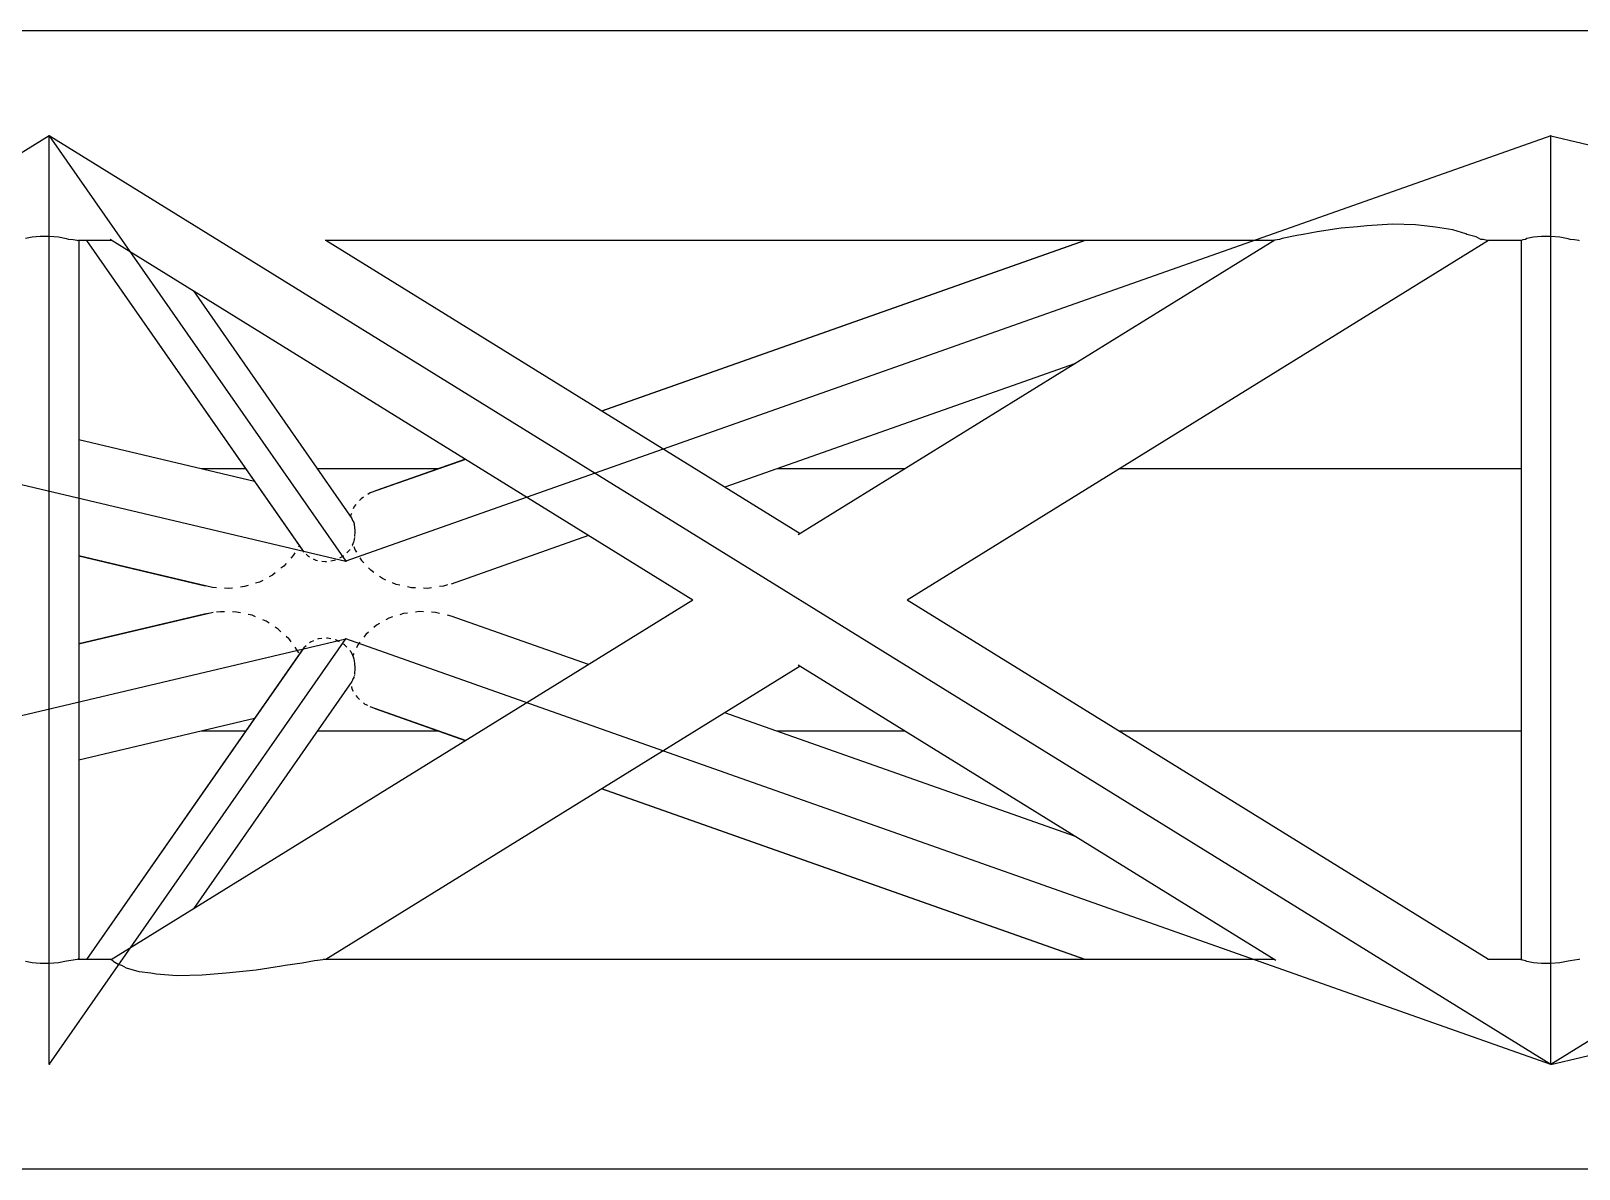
# Model space of a CAD drawing. Header units: millimetres. Extents: x 150209.93 to 150215.05, y 136675.65 to 136679.93.
# Drawn here: x 150211.1209 to 150211.181, y 136677.7728 to 136677.8169 of the extents above; entities that cross this region are included whole.
import ezdxf

# ---------------------------------------------------------------- set-up
doc = ezdxf.new("R2010")
doc.units = ezdxf.units.MM
doc.header["$LTSCALE"] = 0.25
doc.linetypes.add('CENTER', pattern=[50.8, 31.75, -6.35, 6.35, -6.35])
doc.linetypes.add('XKITLINE00', pattern=[0])

# ---------------------------------------------------------------- blocks, each defined once
blk = doc.blocks.new('çatıı')
at = {"color": 8, "linetype": 'XKITLINE00'}
for p, q in [((11688.53, 10930.57), (10454.1, 10930.57)), ((11212.77, 10891.66), (11210.06, 10891.1)), ((11217.4, 10892.32), (11212.77, 10891.66)), ((11220.57, 10892.61), (11217.4, 10892.32)), ((11222.36, 10892.83), (11220.57, 10892.61)), ((11227.34, 10893.12), (11222.36, 10892.83)), ((11231.84, 10893.02), (11227.34, 10893.12)), ((11235.17, 10892.61), (11231.84, 10893.02)), ((11235.67, 10892.57), (11235.17, 10892.61)), ((11239.04, 10892.01), (11235.67, 10892.57)), ((11241.54, 10891.25), (11239.04, 10892.01)), ((10963.68, 10890.6), (10962.42, 10890.32)), ((10965.27, 10890.75), (10963.68, 10890.6)), ((10967.03, 10890.74), (10965.27, 10890.75)), ((10968.79, 10890.59), (10967.03, 10890.74)), ((10970.38, 10890.31), (10968.79, 10890.59)), ((10970.78, 10890.18), (10970.38, 10890.31)), ((10971.64, 10890.1), (10970.78, 10890.18)), ((10972.45, 10889.95), (10971.64, 10890.1)), ((10972.59, 10889.87), (10972.45, 10889.95)), ((10979.1, 10889.97), (10972.59, 10889.97)), ((10972.73, 10889.96), (10972.59, 10889.87)), ((10972.73, 10889.97), (10972.73, 10750.57)), ((10972.73, 10889.96), (10972.73, 10750.59)), ((10974.23, 10889.97), (11016.07, 10829.92)), ((10974.25, 10889.97), (11016.37, 10829.52)), ((11091.78, 10820.27), (10978.84, 10890.14)), ((11204.46, 10889.97), (11020.49, 10889.97)), ((11112.53, 10833.11), (11020.59, 10889.97)), ((11167.71, 10889.97), (11074.07, 10856.89)), ((11167.79, 10889.97), (11074.1, 10856.87)), ((11204.56, 10890.04), (11112.16, 10832.88)), ((11245.95, 10889.97), (11133.27, 10820.27)), ((11205.45, 10890.18), (11204.56, 10890.04)), ((11205.98, 10890.36), (11205.45, 10890.18)), ((11208.8, 10890.93), (11205.98, 10890.36)), ((11210.06, 10891.1), (11208.8, 10890.93)), ((11241.78, 10891.1), (11241.54, 10891.25)), ((11243.58, 10890.65), (11241.78, 10891.1)), ((11244.48, 10890.18), (11243.58, 10890.65)), ((11244.9, 10890.14), (11244.48, 10890.18)), ((11245.73, 10889.93), (11244.9, 10890.14)), ((11252.32, 10889.97), (11245.55, 10889.97)), ((11245.91, 10889.97), (11245.68, 10889.87)), ((11245.73, 10889.93), (11245.68, 10889.87)), ((11252.6, 10890.1), (11252.32, 10889.96)), ((11252.32, 10890.06), (11252.32, 10750.49)), ((11252.32, 10889.96), (11252.32, 10750.59)), ((11253.11, 10890.18), (11252.6, 10890.1)), ((11253.41, 10890.32), (11253.11, 10890.18)), ((11254.67, 10890.6), (11253.41, 10890.32)), ((11256.26, 10890.75), (11254.67, 10890.6)), ((11258.02, 10890.74), (11256.26, 10890.75)), ((11259.78, 10890.59), (11258.02, 10890.74)), ((11261.37, 10890.31), (11259.78, 10890.59)), ((11261.77, 10890.18), (11261.37, 10890.31)), ((11262.63, 10890.1), (11261.77, 10890.18)), ((11263.44, 10889.95), (11262.63, 10890.1)), ((11263.57, 10889.87), (11263.44, 10889.95)), ((10994.95, 10880.17), (11025.66, 10836.1)), ((11165.89, 10866.12), (11097.96, 10842.12)), ((11006.8, 10843.22), (10972.73, 10851.29)), ((11047.7, 10847.54), (11029.22, 10841.02)), ((11047.67, 10847.56), (11030.25, 10841.41)), ((11005.09, 10845.67), (10996.43, 10845.67)), ((11042.32, 10845.67), (11018.99, 10845.67)), ((11132.84, 10845.67), (11108.03, 10845.67)), ((11252.32, 10845.67), (11174.33, 10845.67)), ((11029.22, 10841.02), (11028.78, 10840.74)), ((11026.11, 10838.38), (11025.94, 10837.93)), ((11026.46, 10838.76), (11026.11, 10838.38)), ((11027.21, 10839.6), (11027.16, 10839.53)), ((11027.44, 10839.89), (11027.21, 10839.6)), ((11027.89, 10840.18), (11027.44, 10839.89)), ((11025.39, 10836.57), (11025.38, 10836.5)), ((11025.48, 10836.76), (11025.39, 10836.57)), ((11025.59, 10837.03), (11025.48, 10836.76)), ((11025.66, 10836.1), (11025.82, 10835.69)), ((11025.83, 10835.67), (11025.94, 10835.46)), ((11025.94, 10835.46), (11026.05, 10835.27)), ((11026.05, 10835.27), (11026.08, 10835.07)), ((11026.06, 10835.08), (11026.14, 10834.91)), ((11026.14, 10834.91), (11026.17, 10834.33)), ((11025.99, 10831.48), (11025.75, 10830.81)), ((11026.03, 10831.73), (11025.99, 10831.48)), ((11026.11, 10831.97), (11026.04, 10831.71)), ((11026.15, 10832.42), (11026.11, 10831.97)), ((11026.24, 10833.37), (11026.15, 10832.69)), ((11026.16, 10832.67), (11026.16, 10832.61)), ((11026.19, 10834.31), (11026.27, 10833.77)), ((11026.22, 10833.57), (11026.24, 10833.37)), ((11026.27, 10833.77), (11026.24, 10833.55)), ((11071.55, 10832.79), (11044.88, 10823.36)), ((10998.66, 10822.71), (10972.73, 10828.84)), ((10997.23, 10822.98), (10972.73, 10828.78)), ((11014.29, 10828.88), (11013.84, 10828.37)), ((11014.59, 10829.43), (11014.29, 10828.88)), ((11015.47, 10830.77), (11015.29, 10830.52)), ((11016.07, 10829.92), (11016.15, 10829.83)), ((11016.81, 10829.15), (11017.25, 10828.71)), ((11017.45, 10828.6), (11017.25, 10828.71)), ((11023.86, 10828.68), (11023.26, 10828.4)), ((11024.03, 10828.85), (11023.86, 10828.68)), ((11025.17, 10829.88), (11024.69, 10829.44)), ((11025.2, 10829.94), (11025.17, 10829.88)), ((11025.29, 10830.08), (11025.2, 10829.94)), ((11025.75, 10830.81), (11025.75, 10830.81)), ((11025.76, 10830.79), (11025.75, 10830.76)), ((11026.02, 10830.63), (11026.23, 10830.07)), ((11026.23, 10830.07), (11026.33, 10829.94)), ((11026.33, 10829.94), (11026.56, 10829.54)), ((11027.19, 10828.47), (11027.51, 10827.92)), ((11010.81, 10825.55), (11010.29, 10825.11)), ((11012.48, 10826.85), (11011.88, 10826.42)), ((11012.93, 10827.36), (11012.48, 10826.85)), ((11018.77, 10827.93), (11018.21, 10828.21)), ((11019, 10827.89), (11018.77, 10827.93)), ((11020.49, 10827.66), (11019.86, 10827.76)), ((11020.73, 10827.69), (11020.49, 10827.66)), ((11022.24, 10827.92), (11021.6, 10827.82)), ((11022.46, 10828.02), (11022.24, 10827.92)), ((11027.51, 10827.92), (11027.98, 10827.45)), ((11028.91, 10826.51), (11029.29, 10826.13)), ((11029.29, 10826.13), (11029.37, 10826.03)), ((11029.93, 10825.63), (11029.37, 10826.03)), ((10999.44, 10822.66), (10998.66, 10822.71)), ((11001.79, 10822.51), (11000.99, 10822.56)), ((11002.56, 10822.6), (11001.79, 10822.51)), ((11004.87, 10822.87), (11004.09, 10822.78)), ((11005.59, 10823.09), (11004.87, 10822.87)), ((11007.75, 10823.74), (11007.02, 10823.52)), ((11008.39, 10824.08), (11007.75, 10823.74)), ((11010.29, 10825.11), (11009.65, 10824.76)), ((11031.59, 10824.43), (11031.03, 10824.83)), ((11032.25, 10824.14), (11031.59, 10824.43)), ((11034.24, 10823.28), (11033.57, 10823.57)), ((11034.98, 10823.12), (11034.24, 10823.28)), ((11037.2, 10822.64), (11036.45, 10822.8)), ((11037.98, 10822.61), (11037.2, 10822.64)), ((11040.32, 10822.53), (11039.53, 10822.56)), ((11041.1, 10822.64), (11040.32, 10822.53)), ((11043.43, 10822.97), (11042.65, 10822.86)), ((11044.17, 10823.21), (11043.43, 10822.97)), ((11091.78, 10820.27), (10979.01, 10750.51)), ((11245.95, 10750.57), (11133.27, 10820.27)), ((10998.79, 10817.87), (10972.73, 10811.7)), ((10997.12, 10817.54), (10972.73, 10811.77)), ((10997.86, 10817.65), (10997.12, 10817.54)), ((11000.21, 10818.01), (10999.44, 10817.89)), ((11000.99, 10817.99), (11000.21, 10818.01)), ((11003.33, 10817.93), (11002.56, 10817.95)), ((11004.09, 10817.77), (11003.33, 10817.93)), ((11006.34, 10817.31), (11005.59, 10817.46)), ((11007.02, 10817.03), (11006.34, 10817.31)), ((11009.07, 10816.18), (11008.39, 10816.46)), ((11032.86, 10816.75), (11032.25, 10816.41)), ((11033.57, 10816.98), (11032.86, 10816.75)), ((11035.68, 10817.65), (11034.98, 10817.43)), ((11036.45, 10817.75), (11035.68, 10817.65)), ((11038.74, 10818.03), (11037.98, 10817.94)), ((11039.53, 10817.99), (11038.74, 10818.03)), ((11041.88, 10817.87), (11041.1, 10817.91)), ((11042.65, 10817.69), (11041.88, 10817.87)), ((11044.94, 10817.16), (11044.17, 10817.34)), ((11071.55, 10807.76), (11044.94, 10817.16)), ((11009.65, 10815.79), (11009.07, 10816.18)), ((11011.39, 10814.61), (11010.81, 10815)), ((11011.39, 10814.61), (11011.56, 10814.42)), ((11011.88, 10814.13), (11011.56, 10814.42)), ((11028.37, 10813.61), (11027.98, 10813.1)), ((11028.91, 10814.04), (11028.37, 10813.61)), ((11030.41, 10815.37), (11029.93, 10814.92)), ((11031.03, 10815.72), (11030.41, 10815.37)), ((11016.1, 10810.67), (10974.23, 10750.57)), ((11016.35, 10810.99), (10974.25, 10750.57)), ((11013.45, 10812.72), (11012.93, 10813.19)), ((11013.45, 10812.72), (11013.84, 10812.18)), ((11014.59, 10811.12), (11014.95, 10810.61)), ((11014.95, 10810.61), (11014.98, 10810.58)), ((11014.98, 10810.58), (11015.29, 10810.03)), ((11016.81, 10811.4), (11016.35, 10810.99)), ((11017.63, 10812.1), (11017.45, 10811.95)), ((11018.21, 10812.34), (11017.63, 10812.1)), ((11019.22, 10812.75), (11019, 10812.66)), ((11019.86, 10812.79), (11019.22, 10812.75)), ((11020.97, 10812.88), (11020.73, 10812.86)), ((11021.6, 10812.73), (11020.97, 10812.88)), ((11022.7, 10812.48), (11022.46, 10812.53)), ((11023.26, 10812.15), (11022.7, 10812.48)), ((11024.24, 10811.58), (11024.03, 10811.7)), ((11024.24, 10811.58), (11024.69, 10811.11)), ((11025.29, 10810.47), (11025.46, 10810.3)), ((11026.8, 10811.57), (11026.56, 10811.01)), ((11027.19, 10812.08), (11026.8, 10811.57)), ((11112.53, 10807.44), (11020.59, 10750.57)), ((11025.46, 10810.3), (11025.75, 10809.74)), ((11025.75, 10809.79), (11026.01, 10809.09)), ((11026.02, 10809.92), (11025.84, 10809.6)), ((11026.01, 10809.09), (11026.04, 10808.84)), ((11026.03, 10808.82), (11026.1, 10808.56)), ((11026.1, 10808.56), (11026.15, 10807.87)), ((11026.16, 10807.88), (11026.25, 10807.2)), ((11204.72, 10750.41), (11112.16, 10807.67)), ((11025.67, 10804.47), (10994.95, 10760.38)), ((11025.83, 10804.88), (11025.67, 10804.47)), ((11025.92, 10805.06), (11025.82, 10804.86)), ((11026.03, 10805.26), (11025.92, 10805.06)), ((11026.06, 10805.46), (11026.03, 10805.26)), ((11026.15, 10805.65), (11026.08, 10805.48)), ((11026.19, 10806.24), (11026.16, 10805.81)), ((11026.25, 10806.76), (11026.18, 10806.23)), ((11026.22, 10806.98), (11026.25, 10806.76)), ((11026.25, 10807.2), (11026.24, 10807)), ((11025.59, 10803.52), (11025.68, 10803.04)), ((11025.68, 10803.04), (11025.94, 10802.62)), ((11026.46, 10801.79), (11026.73, 10801.36)), ((11027.16, 10801.02), (11026.73, 10801.36)), ((11028.26, 10800.05), (11027.89, 10800.37)), ((11028.78, 10799.81), (11028.26, 10800.05)), ((11047.7, 10793.01), (11029.18, 10799.55)), ((11030.35, 10799.1), (11030.05, 10799.24)), ((11047.67, 10792.99), (11030.35, 10799.1)), ((11165.89, 10774.43), (11097.96, 10798.43)), ((11006.8, 10797.33), (10972.73, 10789.26)), ((11005.09, 10794.87), (10996.43, 10794.87)), ((11042.32, 10794.87), (11018.99, 10794.87)), ((11132.84, 10794.87), (11108.03, 10794.87)), ((11252.32, 10794.87), (11174.33, 10794.87)), ((11167.71, 10750.57), (11074.07, 10783.66)), ((11167.79, 10750.57), (11074.1, 10783.68)), ((10970.78, 10750.36), (10970.38, 10750.24)), ((10971.64, 10750.45), (10970.78, 10750.36)), ((10972.45, 10750.6), (10971.64, 10750.45)), ((10972.59, 10750.67), (10972.45, 10750.6)), ((10972.73, 10750.59), (10972.59, 10750.67)), ((10979.1, 10750.57), (10972.59, 10750.57)), ((10979.42, 10750.36), (10979.01, 10750.51)), ((10979.42, 10750.36), (10979.38, 10750.19)), ((11018.45, 10750.36), (11016.03, 10749.9)), ((11019.01, 10750.41), (11018.45, 10750.36)), ((11020.53, 10750.62), (11019.01, 10750.41)), ((11204.46, 10750.57), (11020.19, 10750.57)), ((11020.65, 10750.67), (11020.53, 10750.62)), ((11020.65, 10750.67), (11020.55, 10750.57)), ((11252.32, 10750.57), (11245.84, 10750.57)), ((11252.6, 10750.44), (11252.32, 10750.59)), ((11253.11, 10750.36), (11252.6, 10750.44)), ((11253.41, 10750.23), (11253.11, 10750.36)), ((11261.77, 10750.36), (11261.37, 10750.24)), ((11262.63, 10750.45), (11261.77, 10750.36)), ((11263.44, 10750.6), (11262.63, 10750.45)), ((11263.57, 10750.67), (11263.44, 10750.6)), ((10963.68, 10749.95), (10962.42, 10750.23)), ((10965.27, 10749.8), (10963.68, 10749.95)), ((10967.03, 10749.81), (10965.27, 10749.8)), ((10968.79, 10749.96), (10967.03, 10749.81)), ((10970.38, 10750.24), (10968.79, 10749.96)), ((10980.35, 10749.62), (10979.38, 10750.19)), ((10981.05, 10749.44), (10980.35, 10749.62)), ((10981.97, 10748.89), (10981.05, 10749.44)), ((10984.46, 10748.23), (10981.97, 10748.89)), ((10986.7, 10747.94), (10984.46, 10748.23)), ((10987.76, 10747.72), (10986.7, 10747.94)), ((10991.81, 10747.43), (10987.76, 10747.72)), ((10996.63, 10747.53), (10991.81, 10747.43)), ((11001.3, 10747.94), (10996.63, 10747.53)), ((11001.94, 10747.98), (11001.3, 10747.94)), ((11007.09, 10748.53), (11001.94, 10747.98)), ((11012.05, 10749.3), (11007.09, 10748.53)), ((11012.77, 10749.44), (11012.05, 10749.3)), ((11016.03, 10749.9), (11012.77, 10749.44)), ((11254.67, 10749.95), (11253.41, 10750.23)), ((11256.26, 10749.8), (11254.67, 10749.95)), ((11258.02, 10749.81), (11256.26, 10749.8)), ((11259.78, 10749.96), (11258.02, 10749.81)), ((11261.37, 10750.24), (11259.78, 10749.96)), ((11688.53, 10709.97), (10454.1, 10709.97))]:
    blk.add_line(p, q, dxfattribs=at)
at = {"color": 8, "linetype": 'CENTER'}
for p, q in [((10454.1, 10910.27), (11840, 10910.27)), ((10676.04, 10910.27), (11024.51, 10827.77)), ((10967.03, 10910.27), (10676.04, 10730.27)), ((11258.02, 10730.27), (10967.03, 10910.27)), ((10967.03, 10910.27), (11024.51, 10827.77)), ((10967.03, 10730.27), (10967.03, 10910.27)), ((11258.02, 10910.27), (11024.51, 10827.77)), ((11258.02, 10910.27), (11606.49, 10827.77)), ((11549.01, 10910.27), (11258.02, 10730.27)), ((11258.02, 10730.27), (11258.02, 10910.27)), ((10676.04, 10730.27), (11024.51, 10812.77)), ((10967.03, 10730.27), (11024.51, 10812.77)), ((11258.02, 10730.27), (11024.51, 10812.77)), ((11258.02, 10730.27), (11606.49, 10812.77))]:
    blk.add_line(p, q, dxfattribs=at)
at = {"color": 8, "linetype": 'XKITLINE00'}
for centre in [(10967.03, 10910.27), (10967.03, 10910.27), (10967.03, 10910.27), (10967.03, 10910.27), (11258.02, 10910.27), (11258.02, 10910.27), (11258.02, 10910.27), (11024.51, 10827.77), (11024.51, 10827.77), (11024.51, 10827.77), (11024.51, 10812.77), (11024.51, 10812.77), (11024.51, 10812.77), (10967.03, 10730.27), (10967.03, 10730.27), (11258.02, 10730.27), (11258.02, 10730.27), (11258.02, 10730.27), (11258.02, 10730.27), (11258.02, 10730.27)]:
    blk.add_circle(centre, 0.05, dxfattribs=at)

msp = doc.modelspace()

# ---------------------------------------------------------------- block references
at = {"xscale": 0.0002000170049888334, "yscale": 0.0002000170049888334, "zscale": 0.0002000170049888334}
msp.add_blockref('çatıı', (150208.928067, 136675.630592), dxfattribs=at)

doc.saveas('drawing.dxf')
